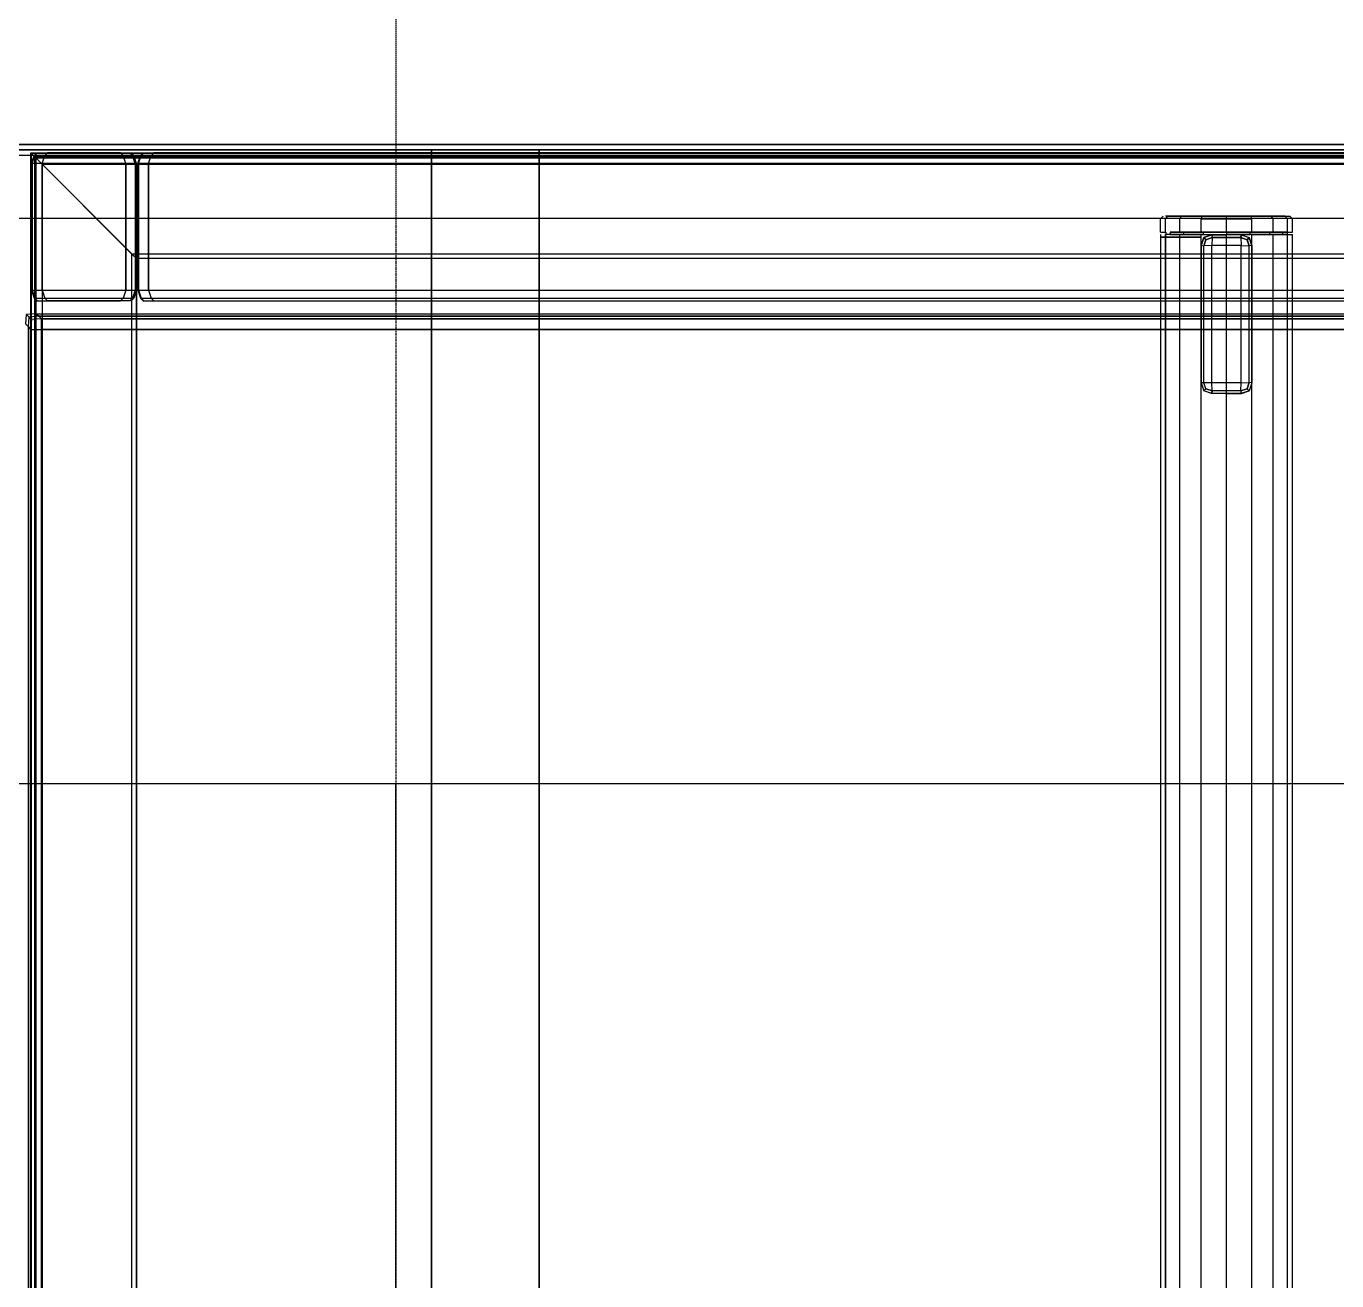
# Model space of a CAD drawing. Extents: x 11992 to 29481, y -6727 to 6811.
# Drawn here: x 16029.7 to 16277.5, y -763.4 to -526.1 of the extents above; entities that cross this region are included whole.
import ezdxf

# ---------------------------------------------------------------- set-up
doc = ezdxf.new("R2010")
doc.units = 0
doc.header["$MEASUREMENT"] = 0
doc.linetypes.add('DASHED', pattern=[19.05, 12.7, -6.35])
doc.layers.get('0').update_dxf_attribs({"color": 8, "linetype": 'CONTINUOUS'})
doc.layers.add('DQ-BEAM-DASH', color=8, linetype='DASHED')

# ---------------------------------------------------------------- blocks, each defined once
blk = doc.blocks.new('MB-B')
at = {"layer": 'DQ-BEAM-DASH', "ltscale": 0.01}
blk.add_line((-14000, 4800), (-14000, 1800), dxfattribs=at)

msp = doc.modelspace()

# ---------------------------------------------------------------- linework, layer by layer
for p, q in [((16550.62, -548.46, -2440.43), (15967.49, -548.46, -2440.43)), ((15967.49, -548.46, -50.36), (16550.62, -548.46, -50.36)), ((15968.49, -549.46, -2413.43), (16531.61, -549.46, -2413.43)), ((16548.62, -549.46, -2439.43), (15968.49, -549.46, -2438.43)), ((16549.62, -549.46, -2417.43), (15968.49, -549.46, -2417.43)), ((15968.49, -549.46, -51.36), (16549.62, -549.46, -51.36)), ((16531.61, -549.46, -2392.43), (15969.49, -549.46, -2391.43)), ((16106.37, -549.46, -48.68), (15987.49, -549.46, -48.68)), ((15987.49, -549.46, -434.49), (16531.62, -549.46, -435.49)), ((16530.62, -549.46, -434.49), (15987.49, -549.46, -457.43)), ((15987.49, -549.46, -71.61), (16126.68, -549.46, -71.61)), ((16030.55, -550.03, -1616.56), (16031.26, -550.74, -1615.56)), ((16030.69, -550.17, -1635.56), (16030.55, -550.03, -1635.36)), ((16030.55, -1099.6, -1616.56), (16030.55, -550.03, -1616.56)), ((16030.55, -550.03, -1635.36), (16532.62, -550.03, -1635.36)), ((16030.55, -1099.6, -1635.36), (16030.55, -550.03, -1635.36)), ((16030.69, -1099.46, -1635.56), (16030.69, -550.17, -1635.56)), ((16031.41, -550.89, -1635.56), (16030.69, -550.17, -1635.56)), ((16532.48, -550.17, -1635.56), (16030.69, -550.17, -1635.56)), ((16031.19, -550.52, -2062.67), (16031.69, -550.02, -2062.17)), ((16031.19, -550.52, -1637.93), (16031.69, -550.02, -1638.43)), ((16031.29, -550.52, -2064.54), (16031.79, -550.02, -2064.04)), ((16031.33, -550.52, -1636.06), (16031.83, -550.02, -1636.56)), ((16031.69, -550.02, -2062.17), (16031.69, -550.02, -1638.43)), ((16031.69, -550.02, -2062.17), (16047.55, -550.02, -2064.17)), ((16033.19, -550.52, -2064.67), (16033.69, -550.02, -2064.17)), ((16033.19, -550.52, -1635.93), (16033.69, -550.02, -1636.43)), ((16047.55, -550.02, -1636.43), (16033.69, -550.02, -1638.43)), ((16033.69, -550.02, -2062.17), (16033.69, -550.02, -1638.43)), ((16047.55, -550.02, -2062.17), (16049.28, -550.02, -2063.96)), ((16047.55, -550.02, -2064.17), (16048.05, -550.52, -2064.67)), ((16047.55, -550.02, -1638.43), (16049.38, -550.02, -1636.59)), ((16047.55, -550.02, -2062.17), (16047.55, -550.02, -1638.43)), ((16048.05, -550.52, -1635.93), (16047.55, -550.02, -1636.43)), ((16049.28, -550.02, -2063.96), (16049.78, -550.52, -2064.46)), ((16049.88, -550.52, -1636.09), (16049.38, -550.02, -1636.59)), ((16049.55, -550.02, -2062.17), (16049.55, -550.02, -1638.43)), ((16049.55, -550.02, -2062.17), (16050.05, -550.52, -2062.67)), ((16050.05, -550.52, -1637.93), (16049.55, -550.02, -1638.43)), ((16051.33, -550.52, -2062.67), (16051.83, -550.02, -2062.17)), ((16051.33, -550.52, -1626.81), (16051.83, -550.02, -1627.31)), ((16051.43, -550.52, -2064.54), (16051.93, -550.02, -2064.04)), ((16051.46, -550.52, -1624.95), (16051.96, -550.02, -1625.45)), ((16051.83, -550.02, -2062.17), (16051.83, -550.02, -1627.31)), ((16051.83, -550.02, -2062.17), (16528.93, -550.02, -2064.17)), ((16053.33, -550.52, -2064.67), (16053.83, -550.02, -2064.17)), ((16053.33, -550.52, -1624.81), (16053.83, -550.02, -1625.31)), ((16528.93, -550.02, -1625.31), (16053.83, -550.02, -1627.31)), ((16053.83, -550.02, -2062.17), (16053.83, -550.02, -1627.31)), ((16106.37, -549.46, -48.68), (16106.35, -550.46, -47.68)), ((16106.37, -549.46, -434.49), (16106.35, -550.46, -433.49)), ((16106.35, -550.46, -72.61), (16106.37, -549.46, -71.61)), ((16106.35, -550.46, -458.43), (16106.37, -549.46, -457.43)), ((16106.37, -549.46, -71.61), (16126.68, -549.46, -48.68)), ((16106.37, -549.46, -457.43), (16106.37, -549.46, -434.49)), ((16126.71, -550.46, -47.68), (16126.68, -549.46, -48.68)), ((16126.71, -550.46, -433.49), (16126.68, -549.46, -434.49)), ((16126.68, -549.46, -71.61), (16126.71, -550.46, -72.61)), ((16126.68, -549.46, -71.61), (16530.62, -549.46, -71.61)), ((16126.68, -549.46, -457.43), (16126.71, -550.46, -458.43)), ((16126.68, -549.46, -457.43), (16126.68, -549.46, -434.49)), ((15968.49, -550.46, -2390.43), (16532.61, -550.46, -2391.43)), ((15968.49, -550.46, -2415.43), (16549.62, -550.46, -2415.43)), ((15985.49, -550.46, -71.61), (16531.62, -550.46, -72.61)), ((15985.49, -550.46, -434.49), (16532.62, -550.46, -457.43)), ((15985.49, -550.46, -457.43), (16531.62, -550.46, -458.43)), ((16030.69, -552.02, -1637.43), (16031.19, -550.52, -1637.93)), ((16030.69, -552.02, -2063.17), (16031.19, -550.52, -2062.67)), ((16030.69, -552.02, -1637.43), (16030.69, -576.02, -1637.43)), ((16030.69, -552.02, -1637.43), (16030.69, -552.02, -2063.17)), ((16050.55, -552.02, -1637.43), (16030.69, -552.02, -1637.43)), ((16030.69, -552.02, -2063.17), (16030.69, -576.02, -2063.17)), ((16050.55, -552.02, -2063.17), (16030.69, -552.02, -2063.17)), ((16030.79, -552.02, -2065.04), (16031.29, -550.52, -2064.54)), ((16030.79, -576.02, -2065.04), (16030.79, -552.02, -2065.04)), ((16030.83, -552.02, -1635.56), (16031.33, -550.52, -1636.06)), ((16030.83, -552.02, -1635.56), (16030.83, -576.02, -1635.56)), ((16031.19, -550.52, -2062.67), (16031.19, -550.52, -1637.93)), ((16031.19, -550.52, -2062.67), (16050.05, -550.52, -2062.67)), ((16050.05, -550.52, -1637.93), (16031.19, -550.52, -1637.93)), ((16049.7, -569.18, -1615.56), (16031.26, -550.74, -1615.56)), ((16031.26, -550.74, -1615.56), (16031.26, -1098.9, -1615.56)), ((16531.91, -550.74, -1615.56), (16031.26, -550.74, -1615.56)), ((16031.41, -1098.75, -1635.56), (16031.41, -550.89, -1635.56)), ((16031.41, -550.89, -1635.56), (16031.55, -551.03, -1635.36)), ((16531.76, -550.89, -1635.56), (16031.41, -550.89, -1635.56)), ((16031.53, -1098.1, -1621.65), (16031.53, -551.03, -1621.65)), ((16031.53, -1098.1, -1616.65), (16031.53, -551.03, -1616.65)), ((16531.62, -551.03, -1621.65), (16031.53, -551.03, -1621.65)), ((16031.55, -551.03, -1617.06), (16032.76, -552.24, -1616.56)), ((16031.55, -1098.6, -1617.06), (16031.55, -551.03, -1617.06)), ((16531.62, -551.03, -1635.36), (16031.55, -551.03, -1617.06)), ((16031.55, -1098.6, -1635.36), (16031.55, -551.03, -1635.36)), ((16032.69, -552.02, -1635.43), (16033.19, -550.52, -1635.93)), ((16032.69, -552.02, -2065.17), (16033.19, -550.52, -2064.67)), ((16032.69, -552.02, -1635.43), (16032.69, -576.02, -1635.43)), ((16032.69, -576.02, -2065.17), (16032.69, -552.02, -2065.17)), ((16032.76, -1097.4, -1616.56), (16032.76, -552.24, -1616.56)), ((16050.55, -570.03, -1616.36), (16032.76, -552.24, -1616.56)), ((16530.41, -552.24, -1616.56), (16032.76, -552.24, -1616.56)), ((16048.55, -552.02, -2065.17), (16048.05, -550.52, -2064.67)), ((16048.55, -552.02, -1635.43), (16048.05, -550.52, -1635.93)), ((16048.55, -576.02, -1635.43), (16048.55, -552.02, -1635.43)), ((16048.55, -552.02, -2065.17), (16048.55, -576.02, -2065.17)), ((16050.28, -552.02, -2064.96), (16049.78, -550.52, -2064.46)), ((16050.38, -552.02, -1635.59), (16049.88, -550.52, -1636.09)), ((16050.55, -552.02, -1637.43), (16050.05, -550.52, -1637.93)), ((16050.05, -550.52, -1637.93), (16050.05, -550.52, -2062.67)), ((16050.55, -552.02, -2063.17), (16050.05, -550.52, -2062.67)), ((16050.28, -552.02, -2064.96), (16050.28, -576.02, -2064.96)), ((16050.38, -576.02, -1635.59), (16050.38, -552.02, -1635.59)), ((16050.55, -552.02, -1637.43), (16050.55, -576.02, -1637.43)), ((16050.55, -576.02, -2063.17), (16050.55, -552.02, -1637.43)), ((16050.83, -552.02, -1626.31), (16051.33, -550.52, -1626.81)), ((16050.83, -552.02, -2063.17), (16051.33, -550.52, -2062.67)), ((16050.83, -552.02, -1626.31), (16050.83, -576.02, -1626.31)), ((16050.83, -552.02, -1626.31), (16050.83, -552.02, -2063.17)), ((16531.93, -552.02, -1626.31), (16050.83, -552.02, -1626.31)), ((16050.83, -552.02, -2063.17), (16050.83, -576.02, -2063.17)), ((16531.93, -552.02, -2063.17), (16050.83, -552.02, -2063.17)), ((16050.93, -552.02, -2065.04), (16051.43, -550.52, -2064.54)), ((16050.93, -576.02, -2065.04), (16050.93, -552.02, -2065.04)), ((16050.96, -552.02, -1624.45), (16051.46, -550.52, -1624.95)), ((16050.96, -552.02, -1624.45), (16050.96, -576.02, -1624.45)), ((16051.33, -550.52, -2062.67), (16051.33, -550.52, -1626.81)), ((16051.33, -550.52, -2062.67), (16531.43, -550.52, -2062.67)), ((16531.43, -550.52, -1626.81), (16051.33, -550.52, -1626.81)), ((16052.83, -552.02, -1624.31), (16053.33, -550.52, -1624.81)), ((16052.83, -552.02, -2065.17), (16053.33, -550.52, -2064.67)), ((16052.83, -552.02, -1624.31), (16052.83, -576.02, -1624.31)), ((16052.83, -576.02, -2065.17), (16052.83, -552.02, -2065.17)), ((16106.35, -1098.46, -47.67), (16106.35, -550.46, -47.68)), ((16106.35, -1098.46, -433.48), (16106.35, -550.46, -433.49)), ((16106.35, -550.46, -72.61), (16106.35, -1098.46, -72.61)), ((16106.35, -550.46, -458.43), (16106.35, -1098.46, -458.42)), ((16126.71, -1098.46, -47.67), (16126.71, -550.46, -47.68)), ((16126.71, -1098.46, -433.48), (16126.71, -550.46, -433.49)), ((16126.71, -550.46, -72.61), (16126.71, -1098.46, -72.61)), ((16126.71, -550.46, -458.43), (16126.71, -1098.46, -458.42)), ((15985.49, -562.41, -48.68), (16106.35, -562.41, -72.61)), ((15985.49, -562.41, -434.49), (16106.35, -562.41, -433.49)), ((15985.49, -562.41, -457.43), (16106.35, -562.41, -458.43)), ((15986.49, -562.41, -47.68), (16531.62, -562.41, -47.68)), ((16106.35, -562.41, -433.49), (16531.62, -562.41, -433.49)), ((16106.35, -562.41, -72.61), (16532.62, -562.41, -71.61)), ((16106.35, -562.41, -458.43), (16532.62, -562.41, -457.43)), ((16244.18, -562.51, -525.89), (16244.68, -562.01, -525.89)), ((16244.18, -565.01, -525.89), (16244.18, -562.51, -525.89)), ((16245.13, -562.51, -530.68), (16245.59, -562.01, -530.48)), ((16245.13, -562.51, -521.11), (16245.59, -562.01, -521.3)), ((16245.13, -565.01, -530.68), (16245.13, -562.51, -530.68)), ((16245.13, -565.01, -521.11), (16245.13, -562.51, -521.11)), ((16267.76, -562.01, -530.48), (16245.15, -562.01, -525.89)), ((16245.59, -562.01, -530.48), (16268.68, -562.01, -525.89)), ((16252.27, -562.01, -536.54), (16246.03, -562.01, -530.3)), ((16247.84, -562.51, -534.73), (16248.19, -562.01, -534.38)), ((16247.84, -562.51, -517.05), (16248.19, -562.01, -517.41)), ((16247.84, -565.01, -534.73), (16247.84, -562.51, -534.73)), ((16247.84, -565.01, -517.05), (16247.84, -562.51, -517.05)), ((16248.52, -562.01, -517.74), (16252.27, -562.01, -515.24)), ((16251.89, -562.51, -537.44), (16252.09, -562.01, -536.98)), ((16251.89, -562.51, -514.34), (16252.09, -562.01, -514.81)), ((16251.89, -565.01, -537.44), (16251.89, -562.51, -537.44)), ((16251.89, -562.51, -537.44), (16261.46, -562.51, -514.34)), ((16251.89, -565.01, -514.34), (16251.89, -562.51, -514.34)), ((16256.68, -562.01, -537.89), (16252.09, -562.01, -536.98)), ((16256.68, -562.01, -514.36), (16252.09, -562.01, -514.81)), ((16256.68, -562.01, -513.89), (16261.27, -562.01, -514.81)), ((16256.68, -562.01, -537.42), (16261.27, -562.01, -536.98)), ((16256.68, -565.01, -513.39), (16256.68, -562.01, -513.89)), ((16256.68, -565.01, -538.39), (16256.68, -562.01, -537.89)), ((16261.09, -562.01, -536.54), (16265.16, -562.01, -534.38)), ((16261.09, -562.01, -515.24), (16268.21, -562.01, -525.89)), ((16261.46, -562.51, -514.34), (16261.27, -562.01, -514.81)), ((16261.46, -562.51, -537.44), (16261.27, -562.01, -536.98)), ((16261.46, -565.01, -514.34), (16261.46, -562.51, -514.34)), ((16261.46, -565.01, -537.44), (16261.46, -562.51, -537.44)), ((16267.33, -562.01, -530.3), (16264.83, -562.01, -534.04)), ((16265.52, -562.51, -517.05), (16265.16, -562.01, -517.41)), ((16265.52, -562.51, -534.73), (16265.16, -562.01, -534.38)), ((16265.52, -565.01, -517.05), (16265.52, -562.51, -517.05)), ((16265.52, -565.01, -534.73), (16265.52, -562.51, -534.73)), ((16268.23, -562.51, -521.11), (16267.76, -562.01, -521.3)), ((16268.23, -562.51, -530.68), (16267.76, -562.01, -530.48)), ((16268.23, -565.01, -521.11), (16268.23, -562.51, -521.11)), ((16268.23, -565.01, -530.68), (16268.23, -562.51, -530.68)), ((16269.18, -562.51, -525.89), (16268.68, -562.01, -525.89)), ((16269.18, -565.01, -525.89), (16269.18, -562.51, -525.89)), ((16244.18, -565.01, -525.89), (16245.13, -565.01, -521.11)), ((16245.18, -565.01, -525.89), (16245.18, -565.5, -525.89)), ((16246.05, -565.01, -530.29), (16246.05, -565.5, -530.29)), ((16246.05, -565.01, -521.49), (16269.18, -565.01, -525.89)), ((16246.05, -565.01, -521.49), (16246.05, -565.5, -521.49)), ((16268.18, -565.01, -525.89), (16246.05, -565.01, -530.29)), ((16256.68, -565.01, -513.39), (16248.55, -565.01, -517.76)), ((16248.55, -565.01, -517.76), (16248.55, -565.5, -517.76)), ((16248.55, -565.01, -534.02), (16248.55, -565.5, -534.02)), ((16252.28, -565.01, -536.52), (16251.89, -565.01, -537.44)), ((16252.28, -565.01, -515.27), (16252.28, -565.5, -515.27)), ((16252.28, -565.01, -515.27), (16256.68, -565.01, -514.39)), ((16252.28, -565.01, -536.52), (16252.28, -565.5, -536.52)), ((16256.68, -565.01, -513.39), (16267.3, -565.01, -521.49)), ((16256.68, -565.01, -514.39), (16256.68, -565.5, -514.39)), ((16256.68, -565.01, -537.39), (16256.68, -565.5, -537.39)), ((16261.08, -565.01, -515.27), (16261.08, -565.5, -515.27)), ((16261.08, -565.01, -515.27), (16264.81, -565.01, -517.76)), ((16261.08, -565.01, -536.52), (16261.08, -565.5, -536.52)), ((16264.81, -565.01, -517.76), (16264.81, -565.5, -517.76)), ((16264.81, -565.01, -534.02), (16264.81, -565.5, -534.02)), ((16268.23, -565.01, -521.11), (16265.52, -565.01, -517.05)), ((16267.3, -565.01, -521.49), (16267.3, -565.5, -521.49)), ((16267.3, -565.01, -530.29), (16267.3, -565.5, -530.29)), ((16267.3, -565.01, -530.29), (16268.23, -565.01, -530.68)), ((16268.18, -565.01, -525.89), (16268.18, -565.5, -525.89)), ((16244.18, -565.5, -525.89), (16244.18, -1082.3, -525.89)), ((16245.13, -565.96, -521.11), (16244.18, -565.96, -525.89)), ((16244.18, -565.96, -525.89), (16245.13, -565.96, -530.68)), ((16245.13, -565.5, -521.11), (16245.13, -1082.3, -521.11)), ((16251.89, -565.5, -537.44), (16245.13, -565.5, -530.68)), ((16245.13, -1082.3, -530.67), (16245.13, -565.5, -530.68)), ((16251.89, -565.96, -514.34), (16245.13, -565.96, -530.68)), ((16245.13, -565.96, -521.11), (16251.89, -565.96, -514.34)), ((16247.84, -565.5, -517.05), (16245.18, -565.5, -525.89)), ((16246.05, -565.5, -521.49), (16248.55, -565.5, -517.76)), ((16252.28, -565.5, -536.52), (16246.05, -565.5, -530.29)), ((16247.84, -1082.3, -517.05), (16247.84, -565.5, -517.05)), ((16247.84, -1082.3, -534.73), (16247.84, -565.5, -534.73)), ((16247.84, -565.5, -517.05), (16251.89, -565.5, -514.34)), ((16251.89, -1082.3, -537.44), (16251.89, -565.5, -537.44)), ((16251.89, -1082.3, -514.34), (16251.89, -565.5, -514.34)), ((16251.89, -565.5, -514.34), (16261.08, -565.5, -515.27)), ((16251.89, -567.57, -513.79), (16252.38, -566.07, -513.69)), ((16251.89, -567.57, -514.34), (16252.38, -566.07, -514.25)), ((16252.39, -566.07, -458.38), (16251.89, -567.57, -458.38)), ((16252.38, -566.07, -512.12), (16251.89, -567.57, -512.21)), ((16252.39, -566.07, -458.94), (16251.89, -567.57, -458.94)), ((16251.89, -567.57, -460.52), (16252.39, -566.07, -460.51)), ((16252.28, -565.5, -515.27), (16256.68, -565.5, -514.39)), ((16253.86, -565.57, -513.95), (16252.38, -566.07, -514.25)), ((16253.86, -565.57, -513.4), (16252.38, -566.07, -513.69)), ((16252.38, -566.07, -512.12), (16253.86, -565.57, -511.84)), ((16252.39, -566.07, -458.38), (16252.38, -566.07, -514.25)), ((16252.38, -566.07, -514.25), (16252.78, -566.46, -514.25)), ((16252.39, -566.07, -458.38), (16253.89, -565.57, -458.38)), ((16252.39, -566.07, -458.94), (16253.89, -565.57, -458.94)), ((16252.39, -566.07, -460.51), (16253.89, -565.57, -460.5)), ((16252.39, -566.07, -458.38), (16252.79, -566.46, -458.38)), ((16252.39, -567.65, -514.34), (16252.78, -566.46, -514.25)), ((16252.79, -566.46, -458.38), (16252.39, -567.65, -458.38)), ((16252.78, -566.46, -514.25), (16253.94, -566.07, -513.95)), ((16253.97, -566.07, -458.38), (16252.79, -566.46, -458.38)), ((16259.46, -565.57, -460.5), (16253.86, -565.57, -513.4)), ((16253.86, -565.57, -511.84), (16253.89, -565.57, -460.5)), ((16253.86, -565.57, -513.95), (16253.94, -566.07, -513.95)), ((16253.86, -565.57, -513.95), (16256.68, -565.57, -513.39)), ((16253.89, -565.57, -458.38), (16256.68, -565.57, -458.38)), ((16253.89, -565.57, -458.38), (16253.97, -566.07, -458.38)), ((16253.97, -566.07, -458.38), (16253.89, -567.57, -458.38)), ((16253.94, -566.07, -513.95), (16259.42, -566.07, -513.95)), ((16259.38, -566.07, -458.38), (16253.97, -566.07, -458.38)), ((16261.08, -565.5, -536.52), (16256.68, -565.5, -537.39)), ((16256.68, -1082.3, -513.39), (16256.68, -565.5, -513.39)), ((16256.68, -1082.3, -538.39), (16256.68, -565.5, -538.39)), ((16267.3, -565.5, -530.29), (16256.68, -565.5, -538.39)), ((16259.5, -565.57, -513.95), (16256.68, -565.57, -512.85)), ((16256.68, -595.57, -458.38), (16256.68, -565.57, -458.38)), ((16259.38, -566.07, -458.38), (16259.46, -565.57, -458.38)), ((16260.57, -566.46, -458.38), (16259.38, -566.07, -458.38)), ((16259.38, -566.07, -458.38), (16259.46, -567.57, -458.38)), ((16259.5, -565.57, -513.95), (16259.42, -566.07, -513.95)), ((16259.42, -566.07, -513.95), (16260.57, -566.46, -514.25)), ((16259.46, -565.57, -458.38), (16260.96, -566.07, -458.38)), ((16259.46, -565.57, -458.94), (16260.96, -566.07, -458.94)), ((16259.46, -565.57, -460.5), (16260.96, -566.07, -460.51)), ((16259.5, -565.57, -513.4), (16260.97, -566.07, -513.69)), ((16259.5, -565.57, -513.95), (16260.97, -566.07, -514.25)), ((16259.5, -565.57, -511.84), (16260.97, -566.07, -512.12)), ((16260.57, -566.46, -458.38), (16260.96, -566.07, -458.38)), ((16260.97, -566.07, -514.25), (16260.57, -566.46, -514.25)), ((16260.96, -567.65, -514.34), (16260.57, -566.46, -514.25)), ((16260.57, -566.46, -458.38), (16260.96, -567.65, -458.38)), ((16261.46, -567.57, -460.52), (16260.96, -566.07, -460.51)), ((16261.46, -567.57, -458.94), (16260.96, -566.07, -458.94)), ((16261.46, -567.57, -458.38), (16260.96, -566.07, -458.38)), ((16260.97, -566.07, -514.25), (16260.96, -566.07, -458.38)), ((16261.46, -567.57, -512.21), (16260.97, -566.07, -512.12)), ((16260.97, -566.07, -514.25), (16261.46, -567.57, -514.34)), ((16260.97, -566.07, -513.69), (16261.46, -567.57, -513.79)), ((16261.46, -1082.3, -514.34), (16261.46, -565.5, -514.34)), ((16268.23, -565.5, -530.68), (16261.46, -565.5, -537.44)), ((16261.46, -565.5, -514.34), (16269.18, -565.5, -525.89)), ((16261.46, -1082.3, -537.44), (16261.46, -565.5, -537.44)), ((16265.52, -565.5, -517.05), (16264.81, -565.5, -517.76)), ((16265.52, -1082.3, -517.05), (16265.52, -565.5, -517.05)), ((16265.52, -1082.3, -534.73), (16265.52, -565.5, -534.73)), ((16267.3, -565.5, -521.49), (16268.18, -565.5, -525.89)), ((16268.23, -1082.3, -530.67), (16268.23, -565.5, -530.68)), ((16268.23, -1082.3, -521.11), (16268.23, -565.5, -521.11)), ((16269.18, -1082.3, -525.89), (16269.18, -565.5, -525.89)), ((16049.7, -1080.45, -1616.56), (16049.7, -569.18, -1616.56)), ((16049.7, -1080.45, -1615.56), (16049.7, -569.18, -1615.56)), ((16049.7, -569.18, -1615.56), (16050.55, -570.03, -1615.76)), ((16513.47, -569.18, -1616.56), (16049.7, -569.18, -1616.56)), ((16513.47, -569.18, -1615.56), (16049.7, -569.18, -1615.56)), ((16050.55, -570.03, -1615.76), (16050.55, -1079.6, -1615.76)), ((16512.62, -570.03, -1615.76), (16050.55, -570.03, -1615.76)), ((16512.62, -570.03, -1615.76), (16050.55, -570.03, -1615.76)), ((16050.55, -1079.6, -1616.36), (16050.55, -570.03, -1616.36)), ((16251.89, -593.57, -513.79), (16251.89, -567.57, -513.79)), ((16251.89, -567.57, -513.79), (16251.89, -567.57, -514.34)), ((16251.89, -567.57, -513.79), (16251.89, -567.57, -512.21)), ((16251.89, -567.57, -514.34), (16252.39, -567.65, -514.34)), ((16251.89, -567.57, -512.21), (16251.89, -567.57, -460.52)), ((16251.89, -567.57, -512.21), (16251.89, -593.57, -512.21)), ((16251.89, -567.57, -458.94), (16251.89, -567.57, -458.38)), ((16251.89, -567.57, -458.94), (16251.89, -593.57, -458.94)), ((16251.89, -567.57, -460.52), (16251.89, -593.57, -460.52)), ((16251.89, -567.57, -458.94), (16251.89, -567.57, -460.52)), ((16251.89, -567.57, -458.38), (16251.89, -593.57, -458.38)), ((16251.89, -567.57, -458.38), (16252.39, -567.65, -458.38)), ((16253.89, -567.57, -458.38), (16252.39, -567.65, -458.38)), ((16252.39, -593.57, -458.38), (16252.39, -567.65, -458.38)), ((16252.39, -593.49, -514.34), (16252.39, -567.65, -514.34)), ((16253.89, -593.57, -458.38), (16253.89, -567.57, -458.38)), ((16259.46, -567.57, -458.38), (16253.89, -567.57, -458.38)), ((16259.46, -567.57, -458.38), (16260.96, -567.65, -458.38)), ((16259.46, -593.57, -458.38), (16259.46, -567.57, -458.38)), ((16261.46, -567.57, -514.34), (16260.96, -567.65, -514.34)), ((16261.46, -567.57, -458.38), (16260.96, -567.65, -458.38)), ((16260.96, -593.49, -514.34), (16260.96, -567.65, -514.34)), ((16260.96, -593.49, -458.38), (16260.96, -567.65, -458.38)), ((16261.46, -567.57, -513.79), (16261.46, -567.57, -514.34)), ((16261.46, -593.57, -512.21), (16261.46, -567.57, -512.21)), ((16261.46, -567.57, -513.79), (16261.46, -593.57, -513.79)), ((16261.46, -567.57, -513.79), (16261.46, -567.57, -512.21)), ((16261.46, -567.57, -512.21), (16261.46, -567.57, -460.52)), ((16261.46, -567.57, -460.52), (16261.46, -593.57, -460.52)), ((16261.46, -593.57, -458.94), (16261.46, -567.57, -458.94)), ((16261.46, -567.57, -458.94), (16261.46, -567.57, -458.38)), ((16261.46, -567.57, -458.94), (16261.46, -567.57, -460.52)), ((16261.46, -567.57, -458.38), (16261.46, -593.57, -458.38)), ((16030.69, -576.02, -2063.17), (16030.69, -576.02, -1637.43)), ((16030.69, -576.02, -2063.17), (16031.19, -577.52, -2062.67)), ((16030.69, -576.02, -2063.17), (16032.69, -576.02, -2065.17)), ((16030.69, -576.02, -1637.43), (16031.19, -577.52, -1637.93)), ((16030.69, -576.02, -1637.43), (16032.69, -576.02, -1635.43)), ((16030.79, -576.02, -2065.04), (16031.29, -577.52, -2064.54)), ((16030.83, -576.02, -1635.56), (16031.33, -577.52, -1636.06)), ((16032.69, -576.02, -2065.17), (16033.19, -577.52, -2064.67)), ((16032.69, -576.02, -1635.43), (16033.19, -577.52, -1635.93)), ((16032.69, -576.02, -1635.43), (16050.55, -576.02, -1637.43)), ((16032.69, -576.02, -2065.17), (16050.55, -576.02, -2063.17)), ((16048.55, -576.02, -1635.43), (16048.05, -577.52, -1635.93)), ((16048.55, -576.02, -2065.17), (16048.05, -577.52, -2064.67)), ((16050.28, -576.02, -2064.96), (16049.78, -577.52, -2064.46)), ((16050.38, -576.02, -1635.59), (16049.88, -577.52, -1636.09)), ((16050.55, -576.02, -1637.43), (16050.05, -577.52, -1637.93)), ((16050.55, -576.02, -2063.17), (16050.05, -577.52, -2062.67)), ((16050.55, -576.02, -1637.43), (16050.55, -576.02, -2063.17)), ((16050.83, -576.02, -2063.17), (16050.83, -576.02, -1626.31)), ((16050.83, -576.02, -2063.17), (16051.33, -577.52, -2062.67)), ((16050.83, -576.02, -2063.17), (16052.83, -576.02, -2065.17)), ((16050.83, -576.02, -1626.31), (16051.33, -577.52, -1626.81)), ((16050.83, -576.02, -1626.31), (16052.83, -576.02, -1624.31)), ((16050.93, -576.02, -2065.04), (16051.43, -577.52, -2064.54)), ((16050.96, -576.02, -1624.45), (16051.46, -577.52, -1624.95)), ((16052.83, -576.02, -2065.17), (16053.33, -577.52, -2064.67)), ((16052.83, -576.02, -1624.31), (16053.33, -577.52, -1624.81)), ((16052.83, -576.02, -1624.31), (16531.93, -576.02, -1626.31)), ((16052.83, -576.02, -2065.17), (16531.93, -576.02, -2063.17)), ((16031.19, -577.52, -1637.93), (16031.19, -577.52, -2062.67)), ((16031.19, -577.52, -1637.93), (16031.69, -578.02, -1638.43)), ((16031.19, -577.52, -1637.93), (16033.19, -577.52, -1635.93)), ((16031.19, -577.52, -2062.67), (16031.69, -578.02, -2062.17)), ((16031.19, -577.52, -2062.67), (16033.19, -577.52, -2064.67)), ((16031.29, -577.52, -2064.54), (16031.79, -578.02, -2064.04)), ((16031.33, -577.52, -1636.06), (16031.83, -578.02, -1636.56)), ((16031.69, -578.02, -1638.43), (16031.69, -578.02, -2062.17)), ((16031.69, -578.02, -1638.43), (16047.55, -578.02, -1638.43)), ((16031.69, -578.02, -2062.17), (16047.55, -578.02, -2064.17)), ((16033.19, -577.52, -2064.67), (16050.05, -577.52, -2062.67)), ((16033.69, -578.02, -2064.17), (16033.19, -577.52, -2064.67)), ((16033.19, -577.52, -1635.93), (16050.05, -577.52, -1637.93)), ((16033.19, -577.52, -1635.93), (16033.69, -578.02, -1636.43)), ((16047.55, -578.02, -1638.43), (16033.69, -578.02, -1636.43)), ((16033.69, -578.02, -1638.43), (16033.69, -578.02, -2062.17)), ((16048.05, -577.52, -2064.67), (16047.55, -578.02, -2064.17)), ((16047.55, -578.02, -1636.43), (16048.05, -577.52, -1635.93)), ((16047.55, -578.02, -1638.43), (16047.55, -578.02, -1636.43)), ((16047.55, -578.02, -1638.43), (16047.55, -578.02, -2062.17)), ((16049.28, -578.02, -2063.96), (16047.55, -578.02, -2062.17)), ((16049.78, -577.52, -2064.46), (16049.28, -578.02, -2063.96)), ((16049.38, -578.02, -1636.59), (16049.88, -577.52, -1636.09)), ((16050.05, -577.52, -2062.67), (16049.55, -578.02, -2062.17)), ((16049.55, -578.02, -1638.43), (16050.05, -577.52, -1637.93)), ((16049.55, -578.02, -1638.43), (16049.55, -578.02, -2062.17)), ((16050.05, -577.52, -2062.67), (16050.05, -577.52, -1637.93)), ((16051.33, -577.52, -1626.81), (16051.33, -577.52, -2062.67)), ((16051.33, -577.52, -1626.81), (16051.83, -578.02, -1627.31)), ((16051.33, -577.52, -1626.81), (16053.33, -577.52, -1624.81)), ((16051.33, -577.52, -2062.67), (16051.83, -578.02, -2062.17)), ((16051.33, -577.52, -2062.67), (16053.33, -577.52, -2064.67)), ((16051.43, -577.52, -2064.54), (16051.93, -578.02, -2064.04)), ((16051.46, -577.52, -1624.95), (16051.96, -578.02, -1625.45)), ((16051.83, -578.02, -1627.31), (16051.83, -578.02, -2062.17)), ((16051.83, -578.02, -2062.17), (16528.93, -578.02, -2064.17)), ((16053.33, -577.52, -2064.67), (16531.43, -577.52, -2062.67)), ((16053.83, -578.02, -2064.17), (16053.33, -577.52, -2064.67)), ((16053.33, -577.52, -1624.81), (16531.43, -577.52, -1626.81)), ((16053.33, -577.52, -1624.81), (16053.83, -578.02, -1625.31)), ((16053.83, -578.02, -1625.31), (16528.93, -578.02, -1627.31)), ((16053.83, -578.02, -1627.31), (16053.83, -578.02, -2062.17)), ((16029.6, -582.46, -1911.28), (16029.74, -580.59, -1911.28)), ((16029.6, -582.46, -2064.43), (16029.74, -580.59, -2064.43)), ((16029.6, -582.46, -1897.28), (16029.74, -580.59, -1897.28)), ((16029.6, -582.46, -2050.43), (16029.74, -580.59, -2050.43)), ((16029.6, -582.46, -1760.16), (16029.74, -580.59, -1760.16)), ((16029.6, -582.46, -1746.16), (16029.74, -580.59, -1746.16)), ((16031.6, -580.46, -1911.28), (16029.74, -580.59, -1911.28)), ((16031.6, -580.46, -1897.28), (16029.74, -580.59, -1897.28)), ((16031.6, -580.46, -2064.43), (16029.74, -580.59, -2064.43)), ((16031.6, -580.46, -2050.43), (16029.74, -580.59, -2050.43)), ((16031.6, -580.46, -1760.16), (16029.74, -580.59, -1760.16)), ((16031.6, -580.46, -1746.16), (16029.74, -580.59, -1746.16)), ((16029.74, -580.59, -1911.28), (16029.74, -580.59, -1897.28)), ((16029.74, -580.59, -1911.28), (16030.24, -581.09, -1912.78)), ((16029.74, -580.59, -1897.28), (16030.24, -581.09, -1895.78)), ((16029.74, -580.59, -2064.43), (16029.74, -580.59, -2050.43)), ((16029.74, -580.59, -2064.43), (16030.24, -581.09, -2065.93)), ((16029.74, -580.59, -2050.43), (16030.24, -581.09, -2048.93)), ((16029.74, -580.59, -1760.16), (16029.74, -580.59, -1746.16)), ((16029.74, -580.59, -1760.16), (16030.24, -581.09, -1761.66)), ((16029.74, -580.59, -1746.16), (16030.24, -581.09, -1744.66)), ((16030.1, -582.96, -1912.78), (16030.24, -581.09, -1912.78)), ((16030.1, -582.96, -1895.78), (16030.24, -581.09, -1895.78)), ((16030.1, -582.96, -2065.93), (16030.24, -581.09, -2065.93)), ((16030.1, -582.96, -2048.93), (16030.24, -581.09, -2048.93)), ((16030.1, -582.96, -1761.66), (16030.24, -581.09, -1761.66)), ((16030.1, -582.96, -1744.66), (16030.24, -581.09, -1744.66)), ((16032.1, -580.96, -1895.78), (16030.24, -581.09, -1895.78)), ((16032.1, -580.96, -1912.78), (16030.24, -581.09, -1912.78)), ((16032.1, -580.96, -2048.93), (16030.24, -581.09, -2048.93)), ((16032.1, -580.96, -2065.93), (16030.24, -581.09, -2065.93)), ((16032.1, -580.96, -1744.66), (16030.24, -581.09, -1744.66)), ((16032.1, -580.96, -1761.66), (16030.24, -581.09, -1761.66)), ((16030.24, -581.09, -1895.78), (16030.74, -581.59, -1895.28)), ((16030.24, -581.09, -2065.93), (16030.74, -581.59, -2066.43)), ((16030.24, -581.09, -2048.93), (16030.74, -581.59, -2048.43)), ((16030.24, -581.09, -1912.78), (16030.74, -581.59, -1913.28)), ((16030.24, -581.09, -1761.66), (16030.74, -581.59, -1762.16)), ((16030.24, -581.09, -1744.66), (16030.74, -581.59, -1744.16)), ((16030.6, -583.46, -2048.43), (16030.74, -581.59, -2048.43)), ((16030.6, -583.46, -1913.28), (16030.74, -581.59, -1913.28)), ((16030.6, -583.46, -1895.28), (16030.74, -581.59, -1895.28)), ((16030.6, -583.46, -2066.43), (16030.74, -581.59, -2066.43)), ((16030.6, -583.46, -1744.16), (16030.74, -581.59, -1744.16)), ((16030.6, -583.46, -1762.16), (16030.74, -581.59, -1762.16)), ((16032.6, -581.46, -1895.28), (16030.74, -581.59, -1895.28)), ((16032.6, -581.46, -1913.28), (16030.74, -581.59, -1913.28)), ((16032.6, -581.46, -2048.43), (16030.74, -581.59, -2048.43)), ((16032.6, -581.46, -2066.43), (16030.74, -581.59, -2066.43)), ((16032.6, -581.46, -1744.16), (16030.74, -581.59, -1744.16)), ((16032.6, -581.46, -1762.16), (16030.74, -581.59, -1762.16)), ((16031.6, -580.46, -1911.28), (16482.13, -580.46, -1911.28)), ((16031.6, -580.46, -1911.28), (16032.1, -580.96, -1912.78)), ((16031.6, -580.46, -1911.28), (16482.13, -580.46, -1911.28)), ((16031.6, -580.46, -1897.28), (16032.1, -580.96, -1895.78)), ((16031.6, -580.46, -2064.43), (16482.13, -580.46, -2064.43)), ((16031.6, -580.46, -2064.43), (16032.1, -580.96, -2065.93)), ((16031.6, -580.46, -2064.43), (16482.13, -580.46, -2064.43)), ((16031.6, -580.46, -2050.43), (16032.1, -580.96, -2048.93)), ((16031.6, -580.46, -1760.16), (16482.13, -580.46, -1760.16)), ((16031.6, -580.46, -1760.16), (16032.1, -580.96, -1761.66)), ((16031.6, -580.46, -1760.16), (16482.13, -580.46, -1760.16)), ((16031.6, -580.46, -1746.16), (16032.1, -580.96, -1744.66)), ((16481.63, -580.96, -1895.78), (16032.1, -580.96, -1895.78)), ((16032.1, -580.96, -1895.78), (16032.6, -581.46, -1895.28)), ((16032.1, -580.96, -1912.78), (16481.63, -580.96, -1912.78)), ((16032.1, -580.96, -1912.78), (16032.6, -581.46, -1913.28)), ((16481.63, -580.96, -2048.93), (16032.1, -580.96, -2048.93)), ((16032.1, -580.96, -2048.93), (16032.6, -581.46, -2048.43)), ((16032.1, -580.96, -2065.93), (16481.63, -580.96, -2065.93)), ((16032.1, -580.96, -2065.93), (16032.6, -581.46, -2066.43)), ((16481.63, -580.96, -1744.66), (16032.1, -580.96, -1744.66)), ((16032.1, -580.96, -1744.66), (16032.6, -581.46, -1744.16)), ((16032.1, -580.96, -1761.66), (16481.63, -580.96, -1761.66)), ((16032.1, -580.96, -1761.66), (16032.6, -581.46, -1762.16)), ((16032.6, -1068.54, -1895.28), (16032.6, -581.46, -1895.28)), ((16481.13, -581.46, -1895.28), (16032.6, -581.46, -1895.28)), ((16032.6, -581.46, -1913.28), (16481.13, -581.46, -1913.28)), ((16481.13, -581.46, -2048.43), (16032.6, -581.46, -2048.43)), ((16032.6, -581.46, -2048.43), (16032.6, -583.46, -2048.43)), ((16032.6, -1068.54, -1913.28), (16032.6, -581.46, -1913.28)), ((16032.6, -581.46, -2066.43), (16481.13, -581.46, -2066.43)), ((16032.6, -1068.54, -2066.43), (16032.6, -581.46, -2066.43)), ((16032.6, -1068.54, -1744.16), (16032.6, -581.46, -1744.16)), ((16481.13, -581.46, -1744.16), (16032.6, -581.46, -1744.16)), ((16032.6, -581.46, -1762.16), (16481.13, -581.46, -1762.16)), ((16032.6, -1068.54, -1762.16), (16032.6, -581.46, -1762.16)), ((16029.6, -582.46, -1911.28), (16030.1, -582.96, -1912.78)), ((16029.6, -582.46, -2064.43), (16030.1, -582.96, -2065.93)), ((16029.6, -582.46, -1897.28), (16030.1, -582.96, -1895.78)), ((16029.6, -582.46, -2050.43), (16030.1, -582.96, -2048.93)), ((16029.6, -582.46, -1760.16), (16030.1, -582.96, -1761.66)), ((16029.6, -582.46, -1746.16), (16030.1, -582.96, -1744.66)), ((16030.1, -1067.04, -1912.78), (16030.1, -582.96, -1912.78)), ((16030.1, -582.96, -1912.78), (16030.6, -583.46, -1913.28)), ((16030.1, -582.96, -1895.78), (16030.1, -1067.04, -1895.78)), ((16030.1, -582.96, -1895.78), (16030.6, -583.46, -1895.28)), ((16030.1, -1067.04, -2065.93), (16030.1, -582.96, -2065.93)), ((16030.1, -582.96, -2065.93), (16030.6, -583.46, -2066.43)), ((16030.1, -582.96, -2048.93), (16030.1, -1067.04, -2048.93)), ((16030.1, -582.96, -2048.93), (16030.6, -583.46, -2048.43)), ((16030.1, -1067.04, -1761.66), (16030.1, -582.96, -1761.66)), ((16030.1, -582.96, -1761.66), (16030.6, -583.46, -1762.16)), ((16030.1, -582.96, -1744.66), (16030.1, -1067.04, -1744.66)), ((16030.1, -582.96, -1744.66), (16030.6, -583.46, -1744.16)), ((16030.6, -583.46, -2048.43), (16483.13, -583.46, -2048.43)), ((16030.6, -583.46, -2048.43), (16030.6, -1066.54, -2048.43)), ((16030.6, -1066.54, -1913.28), (16030.6, -583.46, -1913.28)), ((16030.6, -583.46, -1913.28), (16032.6, -583.46, -1913.28)), ((16030.6, -583.46, -1895.28), (16483.13, -583.46, -1895.28)), ((16030.6, -583.46, -1895.28), (16030.6, -1066.54, -1895.28)), ((16030.6, -1066.54, -2066.43), (16030.6, -583.46, -2066.43)), ((16030.6, -583.46, -2066.43), (16032.6, -583.46, -2066.43)), ((16030.6, -583.46, -1744.16), (16483.13, -583.46, -1744.16)), ((16030.6, -583.46, -1744.16), (16030.6, -1066.54, -1744.16)), ((16030.6, -1066.54, -1762.16), (16030.6, -583.46, -1762.16)), ((16030.6, -583.46, -1762.16), (16032.6, -583.46, -1762.16)), ((16032.6, -1068.54, -2048.43), (16032.6, -583.46, -2048.43)), ((16483.13, -583.46, -1913.28), (16032.6, -583.46, -1913.28)), ((16483.13, -583.46, -2066.43), (16032.6, -583.46, -2066.43)), ((16483.13, -583.46, -1762.16), (16032.6, -583.46, -1762.16)), ((16251.89, -593.57, -514.34), (16252.39, -593.49, -514.34)), ((16251.89, -593.57, -513.79), (16251.89, -593.57, -514.34)), ((16251.89, -593.57, -513.79), (16252.38, -595.07, -513.69)), ((16251.89, -593.57, -513.79), (16251.89, -593.57, -512.21)), ((16259.46, -593.57, -458.38), (16251.89, -593.57, -458.94)), ((16251.89, -593.57, -514.34), (16252.38, -595.07, -514.25)), ((16251.89, -593.57, -458.94), (16252.39, -595.07, -458.94)), ((16251.89, -593.57, -460.52), (16251.89, -593.57, -512.21)), ((16251.89, -593.57, -460.52), (16252.39, -595.07, -460.51)), ((16251.89, -593.57, -458.94), (16251.89, -593.57, -460.52)), ((16251.89, -593.57, -458.38), (16252.39, -595.07, -458.38)), ((16251.89, -593.57, -512.21), (16252.38, -595.07, -512.12)), ((16252.38, -595.07, -514.25), (16252.78, -594.67, -514.25)), ((16252.78, -594.67, -514.25), (16252.39, -593.49, -514.34)), ((16252.79, -594.67, -458.38), (16252.39, -593.57, -458.38)), ((16252.79, -594.67, -458.38), (16252.39, -595.07, -458.38)), ((16253.94, -595.07, -513.95), (16252.78, -594.67, -514.25)), ((16252.79, -594.67, -458.38), (16253.97, -595.07, -458.38)), ((16253.97, -595.07, -458.38), (16253.89, -593.57, -458.38)), ((16259.38, -595.07, -458.38), (16259.46, -593.57, -458.38)), ((16259.38, -595.07, -458.38), (16260.57, -594.67, -458.38)), ((16260.57, -594.67, -514.25), (16259.42, -595.07, -513.95)), ((16259.46, -593.57, -458.38), (16260.96, -593.49, -458.38)), ((16260.96, -593.49, -514.34), (16260.57, -594.67, -514.25)), ((16260.57, -594.67, -458.38), (16260.96, -593.49, -458.38)), ((16260.96, -595.07, -458.38), (16260.57, -594.67, -458.38)), ((16260.97, -595.07, -514.25), (16260.57, -594.67, -514.25)), ((16261.46, -593.57, -514.34), (16260.96, -593.49, -514.34)), ((16261.46, -593.57, -458.38), (16260.96, -593.49, -458.38)), ((16261.46, -593.57, -460.52), (16260.96, -595.07, -460.51)), ((16261.46, -593.57, -458.94), (16260.96, -595.07, -458.94)), ((16261.46, -593.57, -458.38), (16260.96, -595.07, -458.38)), ((16261.46, -593.57, -512.21), (16260.97, -595.07, -512.12)), ((16261.46, -593.57, -514.34), (16260.97, -595.07, -514.25)), ((16261.46, -593.57, -513.79), (16260.97, -595.07, -513.69)), ((16261.46, -593.57, -512.21), (16261.46, -593.57, -460.52)), ((16261.46, -593.57, -512.21), (16261.46, -593.57, -513.79)), ((16261.46, -593.57, -514.34), (16261.46, -593.57, -513.79)), ((16261.46, -593.57, -458.94), (16261.46, -593.57, -458.38)), ((16261.46, -593.57, -458.94), (16261.46, -593.57, -460.52)), ((16253.86, -595.57, -511.84), (16252.38, -595.07, -512.12)), ((16252.39, -595.07, -458.38), (16252.38, -595.07, -514.25)), ((16253.86, -595.57, -513.4), (16252.38, -595.07, -513.69)), ((16253.86, -595.57, -513.95), (16252.38, -595.07, -514.25)), ((16253.89, -595.57, -458.94), (16252.39, -595.07, -458.94)), ((16253.89, -595.57, -460.5), (16252.39, -595.07, -460.51)), ((16253.89, -595.57, -458.38), (16252.39, -595.07, -458.38)), ((16253.86, -595.57, -513.95), (16253.94, -595.07, -513.95)), ((16256.68, -595.57, -513.39), (16253.86, -595.57, -513.4)), ((16253.97, -595.07, -458.38), (16253.89, -595.57, -458.38)), ((16256.68, -595.57, -458.38), (16253.89, -595.57, -458.94)), ((16259.42, -595.07, -513.95), (16253.94, -595.07, -513.95)), ((16259.38, -595.07, -458.38), (16253.97, -595.07, -458.38)), ((16259.5, -595.57, -511.84), (16256.68, -595.57, -511.3)), ((16256.68, -595.57, -458.38), (16259.46, -595.57, -458.38)), ((16259.38, -595.07, -458.38), (16259.46, -595.57, -458.38)), ((16259.5, -595.57, -513.95), (16259.42, -595.07, -513.95)), ((16260.96, -595.07, -458.38), (16259.46, -595.57, -458.38)), ((16260.96, -595.07, -458.94), (16259.46, -595.57, -458.94)), ((16260.96, -595.07, -460.51), (16259.46, -595.57, -460.5)), ((16259.46, -595.57, -458.38), (16259.5, -595.57, -513.95)), ((16259.5, -595.57, -513.95), (16260.97, -595.07, -514.25)), ((16259.5, -595.57, -513.4), (16260.97, -595.07, -513.69)), ((16260.97, -595.07, -512.12), (16259.5, -595.57, -511.84)), ((16260.96, -595.07, -458.38), (16260.97, -595.07, -514.25)), ((16399.62, -669.4, -2440.43), (12599.62, -669.41, -2440.43)), ((16099.62, -669.4, -2440.43), (12599.62, -669.41, -2440.43)), ((16099.62, -769.41, -2440.43), (16099.62, -669.4, -2440.43)), ((16399.62, -669.4, -2440.43), (16099.62, -669.4, -2440.43))]:
    msp.add_line(p, q)

# ---------------------------------------------------------------- block references
msp.add_blockref('MB-B', (30099.61, -4369.45))

doc.saveas('drawing.dxf')
